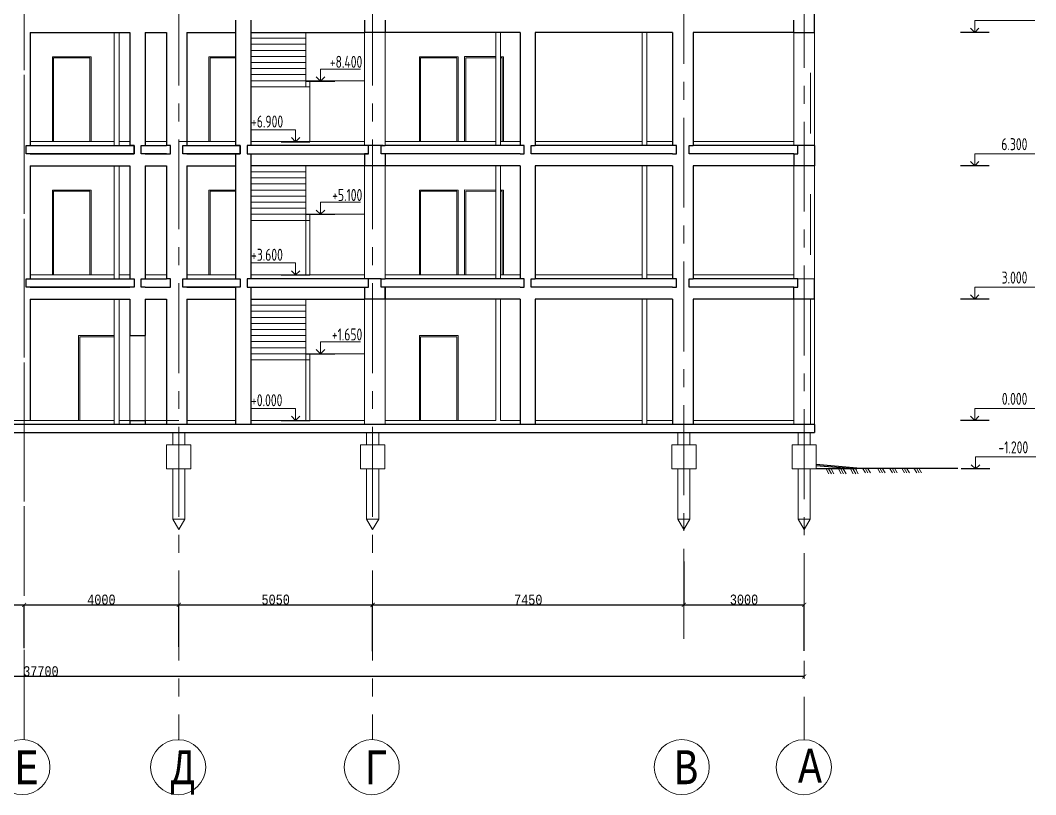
# Model space of a CAD drawing. Header units: millimetres. Extents: x -689206 to 4969298, y -1019800 to 703299.
# Drawn here: x 466129 to 491246, y -865115 to -845955 of the extents above; entities that cross this region are included whole.
import ezdxf

# ---------------------------------------------------------------- set-up
doc = ezdxf.new("R2010")
doc.units = ezdxf.units.MM
doc.linetypes.add('осеваяX2', pattern=[101.6, 63.5, -12.7, 12.7, -12.7])
doc.layers.add('РАЗМЕРЫ', color=7, linetype='Continuous', lineweight=9)
for name, color, linetype in [('разрез1-1', 7, 'Continuous'), ('разрез2-2', 7, 'Continuous'), ('сетка', 104, 'Continuous')]:
    doc.layers.add(name, color=color, linetype=linetype)
doc.styles.add('Аннотативный', font='isocteur.ttf', dxfattribs={"width": 0.7, "height": 250})
doc.dimstyles.new('Аннотативный', dxfattribs={"dimscale": 0, "dimtxt": 250, "dimasz": 100, "dimexe": 1.25, "dimexo": 0.625, "dimtad": 1, "dimdec": 0, "dimtxsty": 'Аннотативный', "dimblk": 'ARCHTICK', "dimcen": 2.5, "dimadec": 0, "dimazin": 0, "dimtfac": 1, "dimtdec": 0, "dimtmove": 0, "dimatfit": 3, "dimfxl": 1, "dimarcsym": 0})

# ---------------------------------------------------------------- blocks, each defined once
blk = doc.blocks.new('_ArchTick')
at = {"color": 0, "linetype": 'ByBlock', "const_width": 0.15}
blk.add_lwpolyline([(-0.5, -0.5), (0.5, 0.5)], dxfattribs=at)
blk = doc.blocks.new('*D4443')
at = {"layer": 'Defpoints', "color": 0, "lineweight": 5, "ltscale": 35, "transparency": 16777216}
for p in [(462581, -860417), (466222, -860421), (466222, -861490)]:
    blk.add_point(p, dxfattribs=at)
at = {"layer": 'РАЗМЕРЫ', "color": 0, "lineweight": -2, "ltscale": 35, "transparency": 16777216}
for p, q in [((462581, -860418), (462581, -860422)), ((462581, -860421), (466222, -860421)), ((466222, -861489), (466222, -860420))]:
    blk.add_line(p, q, dxfattribs=at)
at = {"layer": 'РАЗМЕРЫ', "color": 0, "lineweight": -2, "ltscale": 35, "transparency": 16777216, "xscale": 100, "yscale": 100, "zscale": 100, "rotation": 180}
blk.add_blockref('_ArchTick', (462581, -860421), dxfattribs=at)
at = {"layer": 'РАЗМЕРЫ', "color": 0, "lineweight": -2, "ltscale": 35, "transparency": 16777216, "xscale": 100, "yscale": 100, "zscale": 100}
blk.add_blockref('_ArchTick', (466222, -860421), dxfattribs=at)
at = {"layer": 'РАЗМЕРЫ', "color": 0, "lineweight": 5, "ltscale": 35, "transparency": 16777216, "insert": (464401, -860295), "char_height": 250, "attachment_point": 5, "style": 'Аннотативный'}
blk.add_mtext('3700', dxfattribs=at)
blk = doc.blocks.new('*D4444')
at = {"layer": 'Defpoints', "color": 0, "lineweight": 5, "ltscale": 35, "transparency": 16777216}
for p in [(466222, -860417), (470049, -860417), (470049, -861456)]:
    blk.add_point(p, dxfattribs=at)
at = {"layer": 'РАЗМЕРЫ', "color": 0, "lineweight": -2, "ltscale": 35, "transparency": 16777216}
for p, q in [((466222, -860416), (466222, -860416)), ((466222, -860417), (470049, -860417)), ((470049, -861455), (470049, -860416))]:
    blk.add_line(p, q, dxfattribs=at)
at = {"layer": 'РАЗМЕРЫ', "color": 0, "lineweight": -2, "ltscale": 35, "transparency": 16777216, "xscale": 100, "yscale": 100, "zscale": 100, "rotation": 180}
blk.add_blockref('_ArchTick', (466222, -860417), dxfattribs=at)
at = {"layer": 'РАЗМЕРЫ', "color": 0, "lineweight": -2, "ltscale": 35, "transparency": 16777216, "xscale": 100, "yscale": 100, "zscale": 100}
blk.add_blockref('_ArchTick', (470049, -860417), dxfattribs=at)
at = {"layer": 'РАЗМЕРЫ', "color": 0, "lineweight": 5, "ltscale": 35, "transparency": 16777216, "insert": (468135, -860291), "char_height": 250, "attachment_point": 5, "style": 'Аннотативный'}
blk.add_mtext('4000', dxfattribs=at)
blk = doc.blocks.new('*D4445')
at = {"layer": 'Defpoints', "color": 0, "lineweight": 5, "ltscale": 35, "transparency": 16777216}
for p in [(470049, -860417), (474844, -860417), (474844, -861563)]:
    blk.add_point(p, dxfattribs=at)
at = {"layer": 'РАЗМЕРЫ', "color": 0, "lineweight": -2, "ltscale": 35, "transparency": 16777216}
for p, q in [((470049, -860416), (470049, -860416)), ((470049, -860417), (474844, -860417)), ((474844, -861563), (474844, -860416))]:
    blk.add_line(p, q, dxfattribs=at)
at = {"layer": 'РАЗМЕРЫ', "color": 0, "lineweight": -2, "ltscale": 35, "transparency": 16777216, "xscale": 100, "yscale": 100, "zscale": 100, "rotation": 180}
blk.add_blockref('_ArchTick', (470049, -860417), dxfattribs=at)
at = {"layer": 'РАЗМЕРЫ', "color": 0, "lineweight": -2, "ltscale": 35, "transparency": 16777216, "xscale": 100, "yscale": 100, "zscale": 100}
blk.add_blockref('_ArchTick', (474844, -860417), dxfattribs=at)
at = {"layer": 'РАЗМЕРЫ', "color": 0, "lineweight": 5, "ltscale": 35, "transparency": 16777216, "insert": (472446, -860291), "char_height": 250, "attachment_point": 5, "style": 'Аннотативный'}
blk.add_mtext('5050', dxfattribs=at)
blk = doc.blocks.new('*D4446')
at = {"layer": 'Defpoints', "color": 0, "lineweight": 5, "ltscale": 35, "transparency": 16777216}
for p in [(482543, -859343), (474844, -860417), (482543, -860421)]:
    blk.add_point(p, dxfattribs=at)
at = {"layer": 'РАЗМЕРЫ', "color": 0, "lineweight": -2, "ltscale": 35, "transparency": 16777216}
for p, q in [((482543, -859344), (482543, -860422)), ((474844, -860418), (474844, -860422)), ((474844, -860421), (482543, -860421))]:
    blk.add_line(p, q, dxfattribs=at)
at = {"layer": 'РАЗМЕРЫ', "color": 0, "lineweight": -2, "ltscale": 35, "transparency": 16777216, "xscale": 100, "yscale": 100, "zscale": 100, "rotation": 180}
blk.add_blockref('_ArchTick', (474844, -860421), dxfattribs=at)
at = {"layer": 'РАЗМЕРЫ', "color": 0, "lineweight": -2, "ltscale": 35, "transparency": 16777216, "xscale": 100, "yscale": 100, "zscale": 100}
blk.add_blockref('_ArchTick', (482543, -860421), dxfattribs=at)
at = {"layer": 'РАЗМЕРЫ', "color": 0, "lineweight": 5, "ltscale": 35, "transparency": 16777216, "insert": (478694, -860295), "char_height": 250, "attachment_point": 5, "style": 'Аннотативный'}
blk.add_mtext('7450', dxfattribs=at)
blk = doc.blocks.new('*D4447')
at = {"layer": 'Defpoints', "color": 0, "lineweight": 5, "ltscale": 35, "transparency": 16777216}
for p in [(482543, -860417), (485519, -860417), (485519, -861552)]:
    blk.add_point(p, dxfattribs=at)
at = {"layer": 'РАЗМЕРЫ', "color": 0, "lineweight": -2, "ltscale": 35, "transparency": 16777216}
for p, q in [((482543, -860416), (482543, -860416)), ((482543, -860417), (485519, -860417)), ((485519, -861552), (485519, -860416))]:
    blk.add_line(p, q, dxfattribs=at)
at = {"layer": 'РАЗМЕРЫ', "color": 0, "lineweight": -2, "ltscale": 35, "transparency": 16777216, "xscale": 100, "yscale": 100, "zscale": 100, "rotation": 180}
blk.add_blockref('_ArchTick', (482543, -860417), dxfattribs=at)
at = {"layer": 'РАЗМЕРЫ', "color": 0, "lineweight": -2, "ltscale": 35, "transparency": 16777216, "xscale": 100, "yscale": 100, "zscale": 100}
blk.add_blockref('_ArchTick', (485519, -860417), dxfattribs=at)
at = {"layer": 'РАЗМЕРЫ', "color": 0, "lineweight": 5, "ltscale": 35, "transparency": 16777216, "insert": (484031, -860291), "char_height": 250, "attachment_point": 5, "style": 'Аннотативный'}
blk.add_mtext('3000', dxfattribs=at)
blk = doc.blocks.new('*D4448')
at = {"layer": 'Defpoints', "color": 0, "lineweight": 5, "ltscale": 35, "transparency": 16777216}
for p in [(447760, -862190), (485519, -862190), (447760, -862280)]:
    blk.add_point(p, dxfattribs=at)
at = {"layer": 'РАЗМЕРЫ', "color": 0, "lineweight": -2, "ltscale": 35, "transparency": 16777216}
for p, q in [((447760, -862280), (447760, -862188)), ((485519, -862190), (447760, -862190)), ((485519, -862189), (485519, -862188))]:
    blk.add_line(p, q, dxfattribs=at)
at = {"layer": 'РАЗМЕРЫ', "color": 0, "lineweight": -2, "ltscale": 35, "transparency": 16777216, "xscale": 100, "yscale": 100, "zscale": 100, "rotation": 180}
blk.add_blockref('_ArchTick', (447760, -862190), dxfattribs=at)
at = {"layer": 'РАЗМЕРЫ', "color": 0, "lineweight": -2, "ltscale": 35, "transparency": 16777216, "xscale": 100, "yscale": 100, "zscale": 100}
blk.add_blockref('_ArchTick', (485519, -862190), dxfattribs=at)
at = {"layer": 'РАЗМЕРЫ', "color": 0, "lineweight": 5, "ltscale": 35, "transparency": 16777216, "insert": (466639, -862064), "char_height": 250, "attachment_point": 5, "style": 'Аннотативный'}
blk.add_mtext('37700', dxfattribs=at)

msp = doc.modelspace()

# ---------------------------------------------------------------- linework, layer by layer
at = {"layer": 'РАЗМЕРЫ', "linetype": 'осеваяX2', "lineweight": 5, "ltscale": 35}
for p, q in [((466221.7, -863754), (466221.7, -834755.4)), ((470049.2, -834680.4), (470049.2, -863754)), ((474843.7, -834680.4), (474843.7, -863754)), ((466221.7, -837855.4), (466221.7, -860064.7)), ((482543.3, -841255.4), (482543.3, -861420.6)), ((485518.8, -841355.4), (485518.8, -863754))]:
    msp.add_line(p, q, dxfattribs=at)
at = {"layer": 'РАЗМЕРЫ', "lineweight": 5, "ltscale": 35}
for p, q in [((485773.8, -855955.4), (485773.8, -842945)), ((474643.7, -849055.4), (474643.7, -845955.4)), ((475153.7, -845955.4), (475153.7, -849055.4)), ((485263.8, -849055.4), (485263.8, -846255.4)), ((466921.7, -846855.4), (466921.7, -848955.4)), ((466921.7, -846855.4), (467881.7, -846855.4)), ((466951.7, -846885.4), (466951.7, -848955.4)), ((466951.7, -848955.4), (466951.7, -846885.4)), ((466951.7, -848955.4), (466951.7, -846885.4)), ((466951.7, -846885.4), (467851.7, -846885.4)), ((467851.7, -846885.4), (467851.7, -848955.4)), ((467881.7, -848955.4), (467881.7, -846855.4)), ((470795.9, -846855.4), (470795.9, -848955.4)), ((470795.9, -846855.4), (471463.7, -846855.4)), ((470825.9, -846885.4), (470825.9, -848955.4)), ((470825.9, -848955.4), (470825.9, -846885.4)), ((470825.9, -848955.4), (470825.9, -846885.4)), ((470825.9, -846885.4), (471463.7, -846885.4)), ((475999.9, -846855.4), (475999.9, -848955.4)), ((476959.9, -846855.4), (475999.9, -846855.4)), ((476029.9, -846885.4), (476029.9, -848955.4)), ((476029.9, -846885.4), (476029.9, -848955.4)), ((476029.9, -848955.4), (476029.9, -846885.4)), ((476929.9, -846885.4), (476029.9, -846885.4)), ((476929.9, -846885.4), (476929.9, -848955.4)), ((476929.9, -846885.4), (476929.9, -848955.4)), ((476929.9, -848955.4), (476929.9, -846885.4)), ((476959.9, -848955.4), (476959.9, -846855.4)), ((477117.3, -846853.1), (477887.7, -846854.9)), ((477117.3, -846853.1), (477117.3, -848955.4)), ((477147.3, -846885.4), (477147.3, -848955.4)), ((477147.3, -848955.4), (477147.3, -846885.4)), ((477147.3, -846885.4), (477887.7, -846885.4)), ((478007.7, -846855.2), (478077.3, -846855.4)), ((478007.7, -846885.4), (478047.3, -846885.4)), ((478047.3, -846885.4), (478047.3, -848655.4)), ((478047.3, -846885.4), (478047.3, -848955.4)), ((478077.3, -848955.4), (478077.3, -846855.4)), ((467881.7, -847125.4), (467881.7, -847095.4)), ((485673.8, -848755.4), (485673.8, -847255.4)), ((474643.7, -852355.4), (474643.7, -849255.4)), ((475153.7, -849255.4), (475153.7, -852355.4)), ((481628.2, -849555.4), (481508.2, -849555.4)), ((485263.8, -852355.4), (485263.8, -849555.4)), ((466921.7, -850155.4), (466921.7, -852255.4)), ((466921.7, -850155.4), (467881.7, -850155.4)), ((466951.7, -850185.4), (466951.7, -852255.4)), ((466951.7, -852255.4), (466951.7, -850185.4)), ((466951.7, -852255.4), (466951.7, -850185.4)), ((466951.7, -850185.4), (467851.7, -850185.4)), ((467851.7, -850185.4), (467851.7, -852255.4)), ((467881.7, -852255.4), (467881.7, -850155.4)), ((470795.9, -850155.4), (470795.9, -852255.4)), ((470795.9, -850155.4), (471463.7, -850155.4)), ((470825.9, -850185.4), (470825.9, -852255.4)), ((470825.9, -852255.4), (470825.9, -850185.4)), ((470825.9, -852255.4), (470825.9, -850185.4)), ((470825.9, -850185.4), (471463.7, -850185.4)), ((475999.9, -850155.4), (475999.9, -852255.4)), ((476959.9, -850155.4), (475999.9, -850155.4)), ((476029.9, -850185.4), (476029.9, -852255.4)), ((476029.9, -850185.4), (476029.9, -852255.4)), ((476029.9, -852255.4), (476029.9, -850185.4)), ((476929.9, -850185.4), (476029.9, -850185.4)), ((476929.9, -850185.4), (476929.9, -852255.4)), ((476929.9, -850185.4), (476929.9, -852255.4)), ((476929.9, -852255.4), (476929.9, -850185.4)), ((476959.9, -852255.4), (476959.9, -850155.4)), ((477117.3, -850153.1), (477117.3, -852255.4)), ((477117.3, -850153.1), (477887.7, -850154.9)), ((477147.3, -850185.4), (477147.3, -852255.4)), ((477147.3, -852255.4), (477147.3, -850185.4)), ((477147.3, -850185.4), (477887.7, -850185.4)), ((478007.7, -850155.2), (478077.3, -850155.4)), ((478007.7, -850185.4), (478047.3, -850185.4)), ((478047.3, -850185.4), (478047.3, -851955.4)), ((478047.3, -850185.4), (478047.3, -852255.4)), ((478077.3, -852255.4), (478077.3, -850155.4)), ((467881.7, -850425.4), (467881.7, -850395.4)), ((485263.8, -850304.8), (485263.8, -850255.4)), ((485673.8, -851755.4), (485673.8, -850255.4)), ((475153.7, -852555.4), (475153.7, -855955.4)), ((478007.7, -852555.4), (477887.7, -852555.4)), ((481628.2, -852555.4), (481508.2, -852555.4)), ((474643.7, -852855.4), (474643.7, -855855.4)), ((485263.8, -855955.4), (485263.8, -852855.4)), ((485673.8, -855955.4), (485673.8, -852855.4)), ((467567.4, -853755.4), (467567.4, -855855.4)), ((467567.4, -853755.4), (468451.7, -853755.4)), ((467597.4, -855855.4), (467597.4, -853785.4)), ((467597.4, -855855.4), (467597.4, -853785.4)), ((467597.4, -853785.4), (468451.7, -853785.4)), ((475999.9, -853755.4), (475999.9, -855855.4)), ((476959.9, -853755.4), (475999.9, -853755.4)), ((476029.9, -853785.4), (476029.9, -855855.4)), ((476029.9, -853785.4), (476029.9, -855855.4)), ((476029.9, -855855.4), (476029.9, -853785.4)), ((476029.9, -855855.4), (476029.9, -853785.4)), ((476929.9, -853785.4), (476029.9, -853785.4)), ((476929.9, -853785.4), (476929.9, -855855.4)), ((476929.9, -853785.4), (476929.9, -855855.4)), ((476929.9, -855855.4), (476929.9, -853785.4)), ((476959.9, -855855.4), (476959.9, -853755.4)), ((474643.7, -855855.4), (474643.7, -855955.4))]:
    msp.add_line(p, q, dxfattribs=at)
at = {"layer": 'РАЗМЕРЫ', "lineweight": 30, "ltscale": 35}
for p, q in [((485773.8, -846255.4), (485773.8, -845755.4)), ((471463.7, -849055.4), (471463.7, -845955.4)), ((471843.7, -849055.4), (471843.7, -845955.4)), ((474643.7, -845955.4), (474643.7, -846255.4)), ((475153.7, -845955.4), (475153.7, -846255.4)), ((485263.8, -846255.4), (485263.8, -845955.4)), ((466371.7, -846255.4), (466371.7, -846655.4)), ((466371.7, -846255.4), (466371.7, -849055.4)), ((466371.7, -846255.4), (468841.7, -846255.4)), ((468841.7, -846255.4), (468841.7, -846655.4)), ((468841.7, -846255.4), (468841.7, -849055.4)), ((469221.7, -846255.4), (469221.7, -846655.4)), ((469221.7, -846255.4), (469221.7, -849055.4)), ((469221.7, -846255.4), (469741.3, -846255.4)), ((469741.3, -846255.4), (469741.3, -846655.4)), ((469741.3, -846255.4), (469741.3, -849055.4)), ((470251.3, -846255.4), (470251.3, -846655.4)), ((470251.3, -846255.4), (470251.3, -849055.4)), ((470251.3, -846255.4), (471463.7, -846255.4)), ((471843.7, -846255.4), (474643.7, -846255.4)), ((475153.7, -846255.4), (474643.7, -846255.4)), ((478491.5, -846255.4), (475153.7, -846255.4)), ((478491.5, -846255.4), (478491.5, -846855.4)), ((478865.2, -846255.4), (478865.2, -846855.4)), ((482263.8, -846255.4), (478865.2, -846255.4)), ((482263.8, -846255.4), (482263.8, -846655.4)), ((482263.8, -846255.4), (482263.8, -849055.4)), ((482773.8, -846255.4), (482773.8, -846655.4)), ((482773.8, -846255.4), (482773.8, -849055.4)), ((485263.8, -846255.4), (482773.8, -846255.4)), ((485263.8, -846255.4), (485773.8, -846255.4)), ((471463.7, -846855.4), (471463.7, -846555.4)), ((478491.5, -846855.4), (478491.5, -849055.4)), ((478865.2, -846855.4), (478865.2, -849055.4)), ((466271.7, -849255.4), (466271.7, -849055.4)), ((466271.7, -849055.4), (466371.7, -849055.4)), ((466371.7, -849055.4), (468841.7, -849055.4)), ((468941.7, -849055.4), (468841.7, -849055.4)), ((468941.7, -849255.4), (468941.7, -849055.4)), ((469121.7, -849255.4), (469121.7, -849055.4)), ((469121.7, -849055.4), (469252.6, -849055.4)), ((469221.7, -849055.4), (469741.3, -849055.4)), ((469841.3, -849055.4), (469741.3, -849055.4)), ((469841.3, -849255.4), (469841.3, -849055.4)), ((470151.3, -849255.4), (470151.3, -849055.4)), ((470151.3, -849055.4), (470251.3, -849055.4)), ((470251.3, -849055.4), (471463.7, -849055.4)), ((471563.7, -849055.4), (471463.7, -849055.4)), ((471563.7, -849255.4), (471563.7, -849055.4)), ((471843.7, -849055.4), (471743.7, -849055.4)), ((471743.7, -849055.4), (471743.7, -849255.4)), ((474743.7, -849055.4), (471843.7, -849055.4)), ((475103.7, -849055.4), (474643.7, -849055.4)), ((474743.7, -849255.4), (474743.7, -849055.4)), ((475053.7, -849255.4), (475053.7, -849055.4)), ((475053.7, -849055.4), (475153.7, -849055.4)), ((478491.5, -849055.4), (475153.7, -849055.4)), ((478591.5, -849055.4), (478491.5, -849055.4)), ((478591.5, -849255.4), (478591.5, -849055.4)), ((478765.2, -849255.4), (478765.2, -849055.4)), ((478765.2, -849055.4), (478865.2, -849055.4)), ((482263.8, -849055.4), (478865.2, -849055.4)), ((482363.8, -849055.4), (482263.8, -849055.4)), ((482363.8, -849255.4), (482363.8, -849055.4)), ((482673.8, -849255.4), (482673.8, -849055.4)), ((482673.8, -849055.4), (482773.8, -849055.4)), ((485773.8, -849055.4), (482773.8, -849055.4)), ((485363.8, -849255.4), (485363.8, -849055.4)), ((485773.8, -849055.4), (485773.8, -849555.4)), ((466371.7, -849255.4), (466271.7, -849255.4)), ((466371.7, -849255.4), (468841.7, -849255.4)), ((468841.7, -849255.4), (468941.7, -849255.4)), ((469221.7, -849255.4), (469121.7, -849255.4)), ((469221.7, -849255.4), (469741.3, -849255.4)), ((469741.3, -849255.4), (469841.3, -849255.4)), ((470251.3, -849255.4), (470151.3, -849255.4)), ((470251.3, -849255.4), (471463.7, -849255.4)), ((471463.7, -849255.4), (471563.7, -849255.4)), ((471463.7, -852355.4), (471463.7, -849255.4)), ((471743.7, -849255.4), (474643.7, -849255.4)), ((471843.7, -852355.4), (471843.7, -849255.4)), ((474743.7, -849255.4), (474643.7, -849255.4)), ((474643.7, -849255.4), (474743.7, -849255.4)), ((474643.7, -849255.4), (474643.7, -849555.4)), ((474643.7, -849255.4), (474643.7, -849555.4)), ((475153.7, -849255.4), (475053.7, -849255.4)), ((478491.5, -849255.4), (475153.7, -849255.4)), ((475153.7, -849255.4), (475153.7, -849555.4)), ((478491.5, -849255.4), (478591.5, -849255.4)), ((478865.2, -849255.4), (478765.2, -849255.4)), ((482263.8, -849255.4), (478865.2, -849255.4)), ((482263.8, -849255.4), (482363.8, -849255.4)), ((482773.8, -849255.4), (482673.8, -849255.4)), ((485263.8, -849255.4), (482773.8, -849255.4)), ((485263.8, -849255.4), (485263.8, -849555.4)), ((485263.8, -849255.4), (485363.8, -849255.4)), ((466371.7, -849555.4), (466371.7, -849655.4)), ((466371.7, -849555.4), (466371.7, -852355.4)), ((466371.7, -849555.4), (468841.7, -849555.4)), ((468841.7, -849555.4), (468841.7, -849655.4)), ((468841.7, -849555.4), (468841.7, -852355.4)), ((469221.7, -849555.4), (469221.7, -849655.4)), ((469221.7, -849555.4), (469221.7, -852355.4)), ((469221.7, -849555.4), (469741.3, -849555.4)), ((469741.3, -849555.4), (469741.3, -849655.4)), ((469741.3, -849555.4), (469741.3, -852355.4)), ((470251.3, -849555.4), (470251.3, -849655.4)), ((470251.3, -849555.4), (470251.3, -852355.4)), ((470251.3, -849555.4), (471463.7, -849555.4)), ((471463.7, -849855.4), (471463.7, -849555.4)), ((474643.7, -849555.4), (471843.7, -849555.4)), ((475153.7, -849555.4), (474643.7, -849555.4)), ((478491.5, -849555.4), (475153.7, -849555.4)), ((478491.5, -849555.4), (478491.5, -852355.4)), ((478865.2, -849555.4), (478865.2, -852355.4)), ((482263.8, -849555.4), (478865.2, -849555.4)), ((482263.8, -849555.4), (482263.8, -852355.4)), ((482773.8, -849555.4), (482773.8, -852355.4)), ((485773.8, -849555.4), (482773.8, -849555.4)), ((466371.7, -852355.4), (468841.7, -852355.4)), ((469121.7, -852555.4), (469121.7, -852355.4)), ((469121.7, -852355.4), (469221.7, -852355.4)), ((469221.7, -852355.4), (469741.3, -852355.4)), ((469841.3, -852355.4), (469741.3, -852355.4)), ((469841.3, -852555.4), (469841.3, -852355.4)), ((470251.3, -852355.4), (471463.7, -852355.4)), ((471843.7, -852355.4), (471743.7, -852355.4)), ((471743.7, -852355.4), (471743.7, -852555.4)), ((474643.7, -852355.4), (471843.7, -852355.4)), ((474743.7, -852355.4), (474643.7, -852355.4)), ((474743.7, -852555.4), (474743.7, -852355.4)), ((474843.7, -852355.4), (474743.7, -852355.4)), ((475053.7, -852355.4), (474843.7, -852355.4)), ((475053.7, -852555.4), (475053.7, -852355.4)), ((475053.7, -852355.4), (475153.7, -852355.4)), ((478491.5, -852355.4), (475153.7, -852355.4)), ((478591.5, -852355.4), (478491.5, -852355.4)), ((478591.5, -852555.4), (478591.5, -852355.4)), ((478765.2, -852555.4), (478765.2, -852355.4)), ((478765.2, -852355.4), (478865.2, -852355.4)), ((482263.8, -852355.4), (478865.2, -852355.4)), ((482363.8, -852355.4), (482263.8, -852355.4)), ((482363.8, -852555.4), (482363.8, -852355.4)), ((482673.8, -852555.4), (482673.8, -852355.4)), ((482673.8, -852355.4), (482773.8, -852355.4)), ((485363.8, -852355.4), (482773.8, -852355.4)), ((485363.8, -852555.4), (485363.8, -852355.4)), ((485773.8, -852361.6), (485363.8, -852355.4)), ((485773.8, -852855.4), (485773.8, -852361.6)), ((466371.7, -852555.4), (468841.7, -852555.4)), ((469221.7, -852555.4), (469121.7, -852555.4)), ((469221.7, -852555.4), (469741.3, -852555.4)), ((469741.3, -852555.4), (469841.3, -852555.4)), ((470251.3, -852555.4), (471463.7, -852555.4)), ((471463.7, -855955.4), (471463.7, -852555.4)), ((471463.7, -852855.4), (471463.7, -852555.4)), ((471743.7, -852555.4), (471843.7, -852555.4)), ((471843.7, -855955.4), (471843.7, -852555.4)), ((471843.7, -852555.4), (474643.7, -852555.4)), ((474643.7, -852555.4), (474743.7, -852555.4)), ((474643.7, -852555.4), (474643.7, -852655.4)), ((474643.7, -852555.4), (474643.7, -852855.4)), ((475153.7, -852555.4), (475053.7, -852555.4)), ((475153.7, -852855.4), (475153.7, -852555.4)), ((478491.5, -852555.4), (475153.7, -852555.4)), ((475153.7, -852555.4), (475153.7, -852855.4)), ((478491.5, -852555.4), (478591.5, -852555.4)), ((478865.2, -852555.4), (478765.2, -852555.4)), ((482263.8, -852555.4), (478865.2, -852555.4)), ((482263.8, -852555.4), (482363.8, -852555.4)), ((482773.8, -852555.4), (482673.8, -852555.4)), ((485263.8, -852555.4), (482773.8, -852555.4)), ((485263.8, -852855.4), (485263.8, -852555.4)), ((485263.8, -852855.4), (485263.8, -852555.4)), ((485263.8, -852555.4), (485363.8, -852555.4)), ((466371.7, -852855.4), (468841.7, -852855.4)), ((466371.7, -852855.4), (466371.7, -855855.4)), ((468841.7, -852855.4), (468841.7, -853755.4)), ((469221.7, -852855.4), (469741.3, -852855.4)), ((469221.7, -852855.4), (469221.7, -853755.4)), ((469741.3, -852855.4), (469741.3, -855955.4)), ((470251.3, -852855.4), (470251.3, -855955.4)), ((470251.3, -852855.4), (471463.7, -852855.4)), ((471843.7, -852855.4), (474643.7, -852855.4)), ((475153.7, -852855.4), (474643.7, -852855.4)), ((478491.5, -852855.4), (475153.7, -852855.4)), ((478491.5, -852855.4), (478491.5, -855955.4)), ((482263.8, -852855.4), (478865.2, -852855.4)), ((478865.2, -852855.4), (478865.2, -855955.4)), ((482263.8, -852855.4), (482263.8, -855955.4)), ((485773.8, -852855.4), (482773.8, -852855.4)), ((482773.8, -852855.4), (482773.8, -855955.4)), ((468841.7, -853755.4), (469221.7, -853755.4)), ((485773.8, -855955.4), (447451.7, -855955.4)), ((468841.7, -855855.4), (469221.7, -855855.4)), ((468841.7, -855855.4), (468841.7, -855955.4)), ((469221.7, -855855.4), (469221.7, -855955.4)), ((485773.8, -855955.4), (485773.8, -856155.4)), ((447451.7, -856155.4), (485773.8, -856155.4))]:
    msp.add_line(p, q, dxfattribs=at)
at = {"layer": 'РАЗМЕРЫ', "lineweight": 15, "ltscale": 35}
for p, q in [((468451.7, -846255.4), (468451.7, -849055.4)), ((468451.7, -846255.4), (468451.7, -846655.4)), ((468571.7, -846255.4), (468571.7, -849055.4)), ((468571.7, -846255.4), (468571.7, -846655.4)), ((477887.7, -846255.4), (477887.7, -849055.4)), ((478007.7, -846255.4), (478007.7, -849055.4)), ((466371.7, -848955.4), (468451.7, -848955.4)), ((468571.7, -848955.4), (468841.7, -848955.4)), ((469221.7, -848955.4), (469741.3, -848955.4)), ((470049.2, -848955.4), (471463.7, -848955.4)), ((471843.7, -848955.4), (474643.7, -848955.4)), ((477887.7, -848955.4), (475153.7, -848955.4)), ((478491.5, -848955.4), (478007.7, -848955.4)), ((481508.2, -848955.4), (478865.2, -848955.4)), ((482263.8, -848955.4), (481628.2, -848955.4)), ((485263.8, -848955.4), (482773.8, -848955.4)), ((468451.7, -849555.4), (466371.7, -849555.4)), ((468451.7, -849555.4), (468451.7, -852355.4)), ((468451.7, -849555.4), (468451.7, -849655.4)), ((468841.7, -849555.4), (468571.7, -849555.4)), ((468571.7, -849555.4), (468571.7, -852355.4)), ((468571.7, -849555.4), (468571.7, -849655.4)), ((469741.3, -849555.4), (469221.7, -849555.4)), ((471463.7, -849555.4), (470251.3, -849555.4)), ((475153.7, -849555.4), (477887.7, -849555.4)), ((477887.7, -849555.4), (477887.7, -852355.4)), ((478007.7, -849555.4), (478491.5, -849555.4)), ((478007.7, -849555.4), (478007.7, -852355.4)), ((478865.2, -849555.4), (481508.2, -849555.4)), ((481628.2, -849555.4), (482263.8, -849555.4)), ((482773.8, -849555.4), (485263.8, -849555.4)), ((473193.7, -850905.4), (473193.7, -852255.4)), ((466371.7, -852255.4), (468451.7, -852255.4)), ((468571.7, -852255.4), (468841.7, -852255.4)), ((469221.7, -852255.4), (469741.3, -852255.4)), ((470251.3, -852255.4), (471463.7, -852255.4)), ((471843.7, -852255.4), (474643.7, -852255.4)), ((477887.7, -852255.4), (475153.7, -852255.4)), ((478491.5, -852255.4), (478007.7, -852255.4)), ((481508.2, -852255.4), (478865.2, -852255.4)), ((482263.8, -852255.4), (481628.2, -852255.4)), ((485263.8, -852255.4), (482773.8, -852255.4)), ((468841.7, -852555.4), (466371.7, -852555.4)), ((469741.3, -852555.4), (469221.7, -852555.4)), ((471463.7, -852555.4), (470251.3, -852555.4)), ((475153.7, -852555.4), (478491.5, -852555.4)), ((468451.7, -852855.4), (468451.7, -855955.4)), ((468571.7, -852855.4), (468571.7, -855955.4)), ((473193.7, -852855.4), (473193.7, -855855.4)), ((477887.7, -852855.4), (477887.7, -855855.4)), ((478007.7, -852855.4), (478007.7, -855855.4)), ((471843.7, -853005.4), (473193.7, -853005.4)), ((473193.7, -853155.4), (471843.7, -853155.4)), ((471843.7, -853305.4), (473193.7, -853305.4)), ((473193.7, -853455.4), (471843.7, -853455.4)), ((473193.7, -853605.4), (471843.7, -853605.4)), ((468841.7, -855855.4), (468841.7, -853755.4)), ((469221.7, -855855.4), (469221.7, -853755.4)), ((471843.7, -853905.4), (471843.7, -853755.4)), ((471843.7, -853755.4), (473193.7, -853755.4)), ((473193.7, -853905.4), (471843.7, -853905.4)), ((471843.7, -854205.4), (471843.7, -854055.4)), ((471843.7, -854055.4), (473193.7, -854055.4)), ((473293.7, -854205.4), (471843.7, -854205.4)), ((473293.7, -854355.4), (473293.7, -854205.4)), ((473293.7, -854355.4), (473293.7, -854205.4)), ((471843.7, -854355.4), (473293.7, -854355.4)), ((473293.7, -854355.4), (473293.7, -855855.4)), ((468451.7, -855855.4), (462781.3, -855855.4)), ((470049.2, -855855.4), (468571.7, -855855.4)), ((471463.7, -855855.4), (470251.3, -855855.4)), ((474643.7, -855855.4), (471843.7, -855855.4)), ((471843.7, -855855.4), (474399.8, -855855.4)), ((474399.8, -855855.4), (471843.7, -855855.4)), ((474399.8, -855855.4), (471843.7, -855855.4)), ((474643.7, -855855.4), (471843.7, -855855.4)), ((477887.7, -855855.4), (475153.7, -855855.4)), ((478491.5, -855855.4), (478007.7, -855855.4)), ((481508.2, -855855.4), (478865.2, -855855.4)), ((482263.8, -855855.4), (481628.2, -855855.4)), ((485263.8, -855855.4), (482773.8, -855855.4))]:
    msp.add_line(p, q, dxfattribs=at)
at = {"layer": 'РАЗМЕРЫ', "lineweight": 9, "ltscale": 35}
for p, q in [((481508.2, -846255.4), (481508.2, -846655.4)), ((481508.2, -846255.4), (481508.2, -849055.4)), ((481628.2, -846255.4), (481628.2, -846655.4)), ((481628.2, -846255.4), (481628.2, -849055.4)), ((481508.2, -849555.4), (481508.2, -849655.4)), ((481508.2, -852355.4), (481508.2, -849555.4)), ((481628.2, -849555.4), (481628.2, -849655.4)), ((481628.2, -849555.4), (481628.2, -852355.4)), ((481508.2, -849855.4), (481508.2, -852355.4)), ((481508.2, -852855.4), (481508.2, -855955.4)), ((481628.2, -852855.4), (481628.2, -855955.4))]:
    msp.add_line(p, q, dxfattribs=at)
at = {"layer": 'РАЗМЕРЫ', "lineweight": 13, "ltscale": 35}
for p, q in [((485263.8, -855955.4), (485363.8, -855955.4)), ((485773.8, -856155.4), (485263.8, -856155.4)), ((485668.8, -856155.4), (485368.8, -856155.4)), ((485518.8, -856155.4), (485518.8, -856455.4)), ((485518.8, -857055.4), (485668.8, -857055.4))]:
    msp.add_line(p, q, dxfattribs=at)
at = {"layer": 'РАЗМЕРЫ', "lineweight": 18, "ltscale": 35}
for p, q in [((469899.2, -856155.4), (469899.2, -856455.4)), ((470199.2, -856455.4), (470199.2, -856155.4)), ((474693.7, -856155.4), (474693.7, -856455.4)), ((474993.7, -856455.4), (474993.7, -856155.4)), ((482393.3, -856155.4), (482393.3, -856455.4)), ((482693.3, -856455.4), (482693.3, -856155.4)), ((485368.8, -856155.4), (485368.8, -856455.4)), ((485668.8, -856455.4), (485668.8, -856155.4)), ((469749.2, -857055.4), (469749.2, -856455.4)), ((469749.2, -856455.4), (469899.2, -856455.4)), ((469899.2, -856455.4), (470049.2, -856455.4)), ((470049.2, -856455.4), (470349.2, -856455.4)), ((470349.2, -856455.4), (470349.2, -857055.4)), ((474543.7, -857055.4), (474543.7, -856455.4)), ((474543.7, -856455.4), (474693.7, -856455.4)), ((474693.7, -856455.4), (474843.7, -856455.4)), ((474843.7, -856455.4), (475143.7, -856455.4)), ((475143.7, -856455.4), (475143.7, -857055.4)), ((482243.3, -857055.4), (482243.3, -856455.4)), ((482243.3, -856455.4), (482393.3, -856455.4)), ((482393.3, -856455.4), (482543.3, -856455.4)), ((482543.3, -856455.4), (482843.3, -856455.4)), ((482843.3, -856455.4), (482843.3, -857055.4)), ((485218.8, -857055.4), (485218.8, -856455.4)), ((485218.8, -856455.4), (485368.8, -856455.4)), ((485368.8, -856455.4), (485518.8, -856455.4)), ((485518.8, -856455.4), (485818.8, -856455.4)), ((485818.8, -856455.4), (485818.8, -857055.4)), ((470349.2, -857055.4), (469749.2, -857055.4)), ((469899.2, -857922.2), (469899.2, -857055.4)), ((470199.2, -857055.4), (470199.2, -857934.2)), ((475143.7, -857055.4), (474543.7, -857055.4)), ((474693.7, -857922.2), (474693.7, -857055.4)), ((474993.7, -857055.4), (474993.7, -857934.2)), ((482843.3, -857055.4), (482243.3, -857055.4)), ((482393.3, -857922.2), (482393.3, -857055.4)), ((482693.3, -857055.4), (482693.3, -857934.2)), ((485818.8, -857055.4), (485218.8, -857055.4)), ((485368.8, -857922.2), (485368.8, -857055.4)), ((485668.8, -857055.4), (485668.8, -857934.2)), ((485668.8, -857055.4), (485668.8, -857934.2)), ((469899.2, -858295.6), (469899.2, -857922.2)), ((470199.2, -858295.6), (470199.2, -857934.2)), ((474693.7, -858295.6), (474693.7, -857922.2)), ((474993.7, -858295.6), (474993.7, -857934.2)), ((482393.3, -858295.6), (482393.3, -857922.2)), ((482693.3, -858295.6), (482693.3, -857934.2)), ((485368.8, -858295.6), (485368.8, -857922.2)), ((485668.8, -858295.6), (485668.8, -857934.2)), ((470049.2, -858555.4), (469899.2, -858295.6)), ((470199.2, -858295.6), (469899.2, -858295.6)), ((470049.2, -858555.4), (470199.2, -858295.6)), ((474843.7, -858555.4), (474693.7, -858295.6)), ((474993.7, -858295.6), (474693.7, -858295.6)), ((474843.7, -858555.4), (474993.7, -858295.6)), ((482543.3, -858555.4), (482393.3, -858295.6)), ((482693.3, -858295.6), (482393.3, -858295.6)), ((482543.3, -858555.4), (482693.3, -858295.6)), ((485518.8, -858555.4), (485368.8, -858295.6)), ((485668.8, -858295.6), (485368.8, -858295.6)), ((485518.8, -858555.4), (485668.8, -858295.6))]:
    msp.add_line(p, q, dxfattribs=at)
at = {"layer": 'РАЗМЕРЫ', "lineweight": 30, "ltscale": 35}
for points in [[(466271.7, -849055.4), (468941.7, -849055.4), (468941.7, -849255.4), (466271.7, -849255.4)], [(470151.3, -849055.4), (471563.7, -849055.4), (471563.7, -849255.4), (470151.3, -849255.4)], [(466271.7, -852355.4), (468941.7, -852355.4), (468941.7, -852555.4), (466271.7, -852555.4)], [(470151.3, -852355.4), (471563.7, -852355.4), (471563.7, -852555.4), (470151.3, -852555.4)]]:
    msp.add_lwpolyline(points, close=True, dxfattribs=at)
msp.add_lwpolyline([(469741.3, -849255.4), (469121.7, -849255.4), (469121.7, -849055.4), (469741.3, -849055.4)], dxfattribs=at)
at = {"layer": 'разрез1-1', "lineweight": 30}
for p, q in [((489737.2, -846255.4), (489631.9, -846150.1)), ((489737.2, -846255.4), (489842.5, -846150.1)), ((490091.7, -846255.4), (489382.6, -846255.4)), ((490091.7, -849555.4), (489382.6, -849555.4)), ((489737.2, -849555.4), (489631.9, -849450.1)), ((489737.2, -849555.4), (489842.5, -849450.1)), ((484039.8, -852855.4), (483330.7, -852855.4)), ((490091.7, -852855.4), (489382.6, -852855.4)), ((489737.2, -852855.4), (489631.9, -852750.1)), ((489737.2, -852855.4), (489842.5, -852750.1)), ((490091.7, -855855.4), (489382.6, -855855.4)), ((489737.2, -855855.4), (489631.9, -855750.1)), ((489737.2, -855855.4), (489842.5, -855750.1)), ((489756.7, -857056.1), (489651.4, -856950.8)), ((489756.7, -857056.1), (489862, -856950.8)), ((490111.2, -857056.1), (489402.1, -857056.1))]:
    msp.add_line(p, q, dxfattribs=at)
at = {"layer": 'разрез1-1', "lineweight": 5}
for p, q in [((489737.2, -846255.4), (489737.2, -845957.6)), ((489737.2, -845957.6), (491226.3, -845957.6)), ((489737.2, -849555.4), (489737.2, -849257.6)), ((489737.2, -849257.6), (491226.3, -849257.6)), ((489737.2, -852855.4), (489737.2, -852557.6)), ((489737.2, -852557.6), (491226.3, -852557.6)), ((489737.2, -855855.4), (489737.2, -855557.6)), ((489737.2, -855557.6), (491226.3, -855557.6)), ((489756.7, -857056.1), (489756.7, -856758.3)), ((489756.7, -856758.3), (491245.8, -856758.3))]:
    msp.add_line(p, q, dxfattribs=at)
at = {"layer": 'разрез2-2', "lineweight": 15}
for p, q in [((471843.7, -846399), (473193.7, -846399)), ((473193.7, -847449), (473193.7, -846249)), ((471843.7, -846549), (473193.7, -846549)), ((471843.7, -846699), (473193.7, -846699)), ((471843.7, -846849), (473193.7, -846849)), ((471843.7, -846999), (473193.7, -846999)), ((471843.7, -847149), (473193.7, -847149)), ((471843.7, -847299), (473193.7, -847299)), ((471843.7, -847449), (473193.7, -847449)), ((471843.7, -847599), (473193.7, -847599)), ((473193.7, -847599), (473193.7, -847449)), ((473193.7, -847449), (473293.7, -847449)), ((473293.7, -847599), (473193.7, -847599)), ((473293.7, -847449), (474643.7, -847449)), ((473293.7, -848949), (473293.7, -847449)), ((473193.7, -850755.4), (473193.7, -849555.4)), ((471843.7, -849705.4), (473193.7, -849705.4)), ((471843.7, -849855.4), (473193.7, -849855.4)), ((471843.7, -850005.4), (473193.7, -850005.4)), ((471843.7, -850155.4), (473193.7, -850155.4)), ((471843.7, -850305.4), (473193.7, -850305.4)), ((471843.7, -850455.4), (473193.7, -850455.4)), ((471843.7, -850605.4), (473193.7, -850605.4)), ((471843.7, -850755.4), (473193.7, -850755.4)), ((471843.7, -850905.4), (473193.7, -850905.4)), ((473193.7, -850905.4), (473193.7, -850755.4)), ((473193.7, -850755.4), (473293.7, -850755.4)), ((473293.7, -850905.4), (473193.7, -850905.4)), ((473293.7, -850755.4), (474643.7, -850755.4)), ((473293.7, -852255.4), (473293.7, -850755.4)), ((473293.7, -854205.4), (474643.7, -854205.4))]:
    msp.add_line(p, q, dxfattribs=at)
at = {"layer": 'разрез2-2', "lineweight": 5}
for p, q in [((473555.4, -847460.5), (473555.4, -847162.6)), ((473555.4, -847162.6), (474548, -847162.6)), ((472939.2, -848662.6), (471847.9, -848662.6)), ((472939.2, -848960.5), (472939.2, -848662.6)), ((473555.4, -850755.4), (473555.4, -850457.6)), ((473555.4, -850457.6), (474548, -850457.6)), ((472939.2, -851957.6), (471847.9, -851957.6)), ((472939.2, -852255.4), (472939.2, -851957.6)), ((473555.4, -854205.4), (473555.4, -853907.6)), ((473555.4, -853907.6), (474548, -853907.6)), ((472939.2, -855557.6), (471847.9, -855557.6)), ((472939.2, -855855.4), (472939.2, -855557.6))]:
    msp.add_line(p, q, dxfattribs=at)
at = {"layer": 'разрез2-2', "lineweight": 30}
for p, q in [((473555.4, -847460.5), (473450.1, -847355.2)), ((473555.4, -847460.5), (473660.7, -847355.2)), ((473200.8, -847460.5), (473909.9, -847460.5)), ((472939.2, -848960.5), (472833.9, -848855.2)), ((472939.2, -848960.5), (473044.5, -848855.2)), ((472584.7, -848960.5), (473293.7, -848960.5)), ((473555.4, -850755.4), (473450.1, -850650.1)), ((473555.4, -850755.4), (473660.7, -850650.1)), ((473200.8, -850755.4), (473909.9, -850755.4)), ((472939.2, -852255.4), (472833.9, -852150.1)), ((472939.2, -852255.4), (473044.5, -852150.1)), ((472584.7, -852255.4), (473293.7, -852255.4)), ((473200.8, -854205.4), (473909.9, -854205.4)), ((473555.4, -854205.4), (473450.1, -854100.1)), ((473555.4, -854205.4), (473660.7, -854100.1)), ((472584.7, -855855.4), (473293.7, -855855.4)), ((472939.2, -855855.4), (472833.9, -855750.1)), ((472939.2, -855855.4), (473044.5, -855750.1))]:
    msp.add_line(p, q, dxfattribs=at)
at = {"layer": 'разрез2-2'}
for p, q in [((486818.8, -857035.4), (485818.8, -856947.2)), ((485818.8, -856967.2), (486818.8, -857055.4)), ((486818.8, -857055.4), (485818.8, -857055.4)), ((486818.8, -857035.4), (489318.8, -857035.4)), ((486818.8, -857035.4), (486818.8, -857055.4)), ((486818.8, -857035.4), (487118.8, -857035.4))]:
    msp.add_line(p, q, dxfattribs=at)
at = {"layer": 'разрез2-2', "lineweight": 15}
for points in [[(486132.9, -857174.7), (486064.5, -857055.4)], [(487400.4, -857154.7), (487332, -857035.4)]]:
    msp.add_lwpolyline(points, close=True, dxfattribs=at)
for points in [[(486124.2, -857055.4), (486192.5, -857174.7)], [(486183.8, -857055.4), (486253.5, -857174.7)], [(486364.1, -857055.4), (486433.7, -857174.7)], [(486425, -857055.4), (486493.4, -857174.7)], [(486484.7, -857055.4), (486554.3, -857174.7)], [(486664.9, -857055.4), (486734.5, -857174.7)], [(486725.8, -857055.4), (486794.2, -857174.7)], [(486785.5, -857055.4), (486855.1, -857174.7)], [(486965.7, -857035.4), (487035.3, -857154.7)], [(487026.6, -857035.4), (487095, -857154.7)], [(487086.3, -857035.4), (487155.9, -857154.7)], [(487391.7, -857035.4), (487460.1, -857154.7)], [(487451.4, -857035.4), (487521, -857154.7)], [(487631.6, -857035.4), (487701.2, -857154.7)], [(487692.5, -857035.4), (487760.9, -857154.7)], [(487752.2, -857035.4), (487821.8, -857154.7)], [(487932.4, -857035.4), (488002, -857154.7)], [(487993.3, -857035.4), (488061.7, -857154.7)], [(488053, -857035.4), (488122.6, -857154.7)], [(488233.2, -857035.4), (488302.8, -857154.7)], [(488294.1, -857035.4), (488362.5, -857154.7)], [(488353.8, -857035.4), (488423.4, -857154.7)]]:
    msp.add_lwpolyline(points, dxfattribs=at)
at = {"layer": 'сетка', "lineweight": 5}
for centre in [(466182, -864433.6), (470034, -864434.6), (474822.9, -864434.4), (482489.9, -864432.7), (485510.8, -864434.7)]:
    msp.add_circle(centre, 680.7, dxfattribs=at)

# ---------------------------------------------------------------- texts
at = {"layer": 'РАЗМЕРЫ', "lineweight": 5, "ltscale": 35, "char_height": 841.3, "width": 7009.377, "attachment_point": 1, "style": 'Аннотативный'}
for s, insert in [('А', (485367.9, -863979)), ('Е', (465998.1, -864015.4)), ('Д', (469850.1, -864016.4)), ('Г', (474639, -864016.3)), ('В', (482306, -864014.5))]:
    msp.add_mtext(s, dxfattribs=dict(at, insert=insert))
at = {"layer": 'разрез1-1', "lineweight": 30, "char_height": 297.819, "width": 1508.774, "attachment_point": 3, "style": 'Аннотативный'}
for s, insert in [('{\\fISOCPEUR|b0|i0|c204|p34;6.300\\fISOCPEUR|b0|i0|c0|p34; }', (491040.9, -848871.9)), ('{\\fISOCPEUR|b0|i0|c204|p34;3.000\\fISOCPEUR|b0|i0|c0|p34; }', (491040.9, -852171.9)), ('{\\fISOCPEUR|b0|i0|c204|p34;0.000\\fISOCPEUR|b0|i0|c0|p34; }', (491040.9, -855171.9)), ('{\\fISOCPEUR|b0|i0|c204|p34;-1.200\\fISOCPEUR|b0|i0|c0|p34; }', (491060.4, -856372.7))]:
    msp.add_mtext(s, dxfattribs=dict(at, insert=insert))
at = {"layer": 'разрез2-2', "lineweight": 30, "char_height": 297.819, "width": 1508.774, "style": 'Аннотативный'}
for s, insert, attachment_point in [('{\\fISOCPEUR|b0|i0|c204|p34;+8.400\\fISOCPEUR|b0|i0|c0|p34; }', (474588.6, -846834.3), 3), ('{\\fISOCPEUR|b0|i0|c204|p34;+6.900\\fISOCPEUR|b0|i0|c0|p34; }', (471837.5, -848312.2), 1), ('{\\fISOCPEUR|b0|i0|c204|p34;+5.100\\fISOCPEUR|b0|i0|c0|p34; }', (474588.6, -850129.2), 3), ('{\\fISOCPEUR|b0|i0|c204|p34;+3.600\\fISOCPEUR|b0|i0|c0|p34; }', (471837.5, -851607.2), 1), ('{\\fISOCPEUR|b0|i0|c204|p34;+1.650\\fISOCPEUR|b0|i0|c0|p34; }', (474588.6, -853579.2), 3), ('{\\fISOCPEUR|b0|i0|c204|p34;+0.000\\fISOCPEUR|b0|i0|c0|p34; }', (471837.5, -855207.2), 1)]:
    msp.add_mtext(s, dxfattribs=dict(at, insert=insert, attachment_point=attachment_point))

# ---------------------------------------------------------------- dimensions: what is measured, and where the dimension line sits
at = {"layer": 'РАЗМЕРЫ', "lineweight": 5, "ltscale": 35}
for base, p1, p2, text, picture, middle in [((482543.3, -860420.6), (474843.7, -860417.1), (482543.3, -859343.5), '7450', '*D4446', (478693.5, -860420.6)), ((466221.7, -860420.9), (462581.3, -860417.1), (466221.7, -861489.7), '3700', '*D4443', (464401.5, -860420.9))]:
    dim = msp.add_linear_dim(base=base, p1=p1, p2=p2, text=text, dimstyle='Аннотативный', dxfattribs=at)
    dim.commit()
    dim.dimension.update_dxf_attribs({"geometry": picture, "text_midpoint": middle, "dimtype": 160})
for base, p1, p2, text, picture, middle in [((470049.2, -860417.1), (466221.7, -860417.1), (470049.2, -861456.1), '4000', '*D4444', (468135.5, -860291.5)), ((474843.7, -860417.1), (470049.2, -860417.1), (474843.7, -861563.4), '5050', '*D4445', (472446.5, -860291.5)), ((485518.8, -860417.1), (482543.3, -860417.1), (485518.8, -861552.2), '3000', '*D4447', (484031, -860291.5)), ((447759.7, -862189.5), (485518.8, -862189.5), (447759.7, -862280.3), '37700', '*D4448', (466639.2, -862063.9))]:
    dim = msp.add_linear_dim(base=base, p1=p1, p2=p2, text=text, dimstyle='Аннотативный', dxfattribs=at)
    dim.commit()
    dim.dimension.update_dxf_attribs({"geometry": picture, "text_midpoint": middle})

doc.saveas('drawing.dxf')
